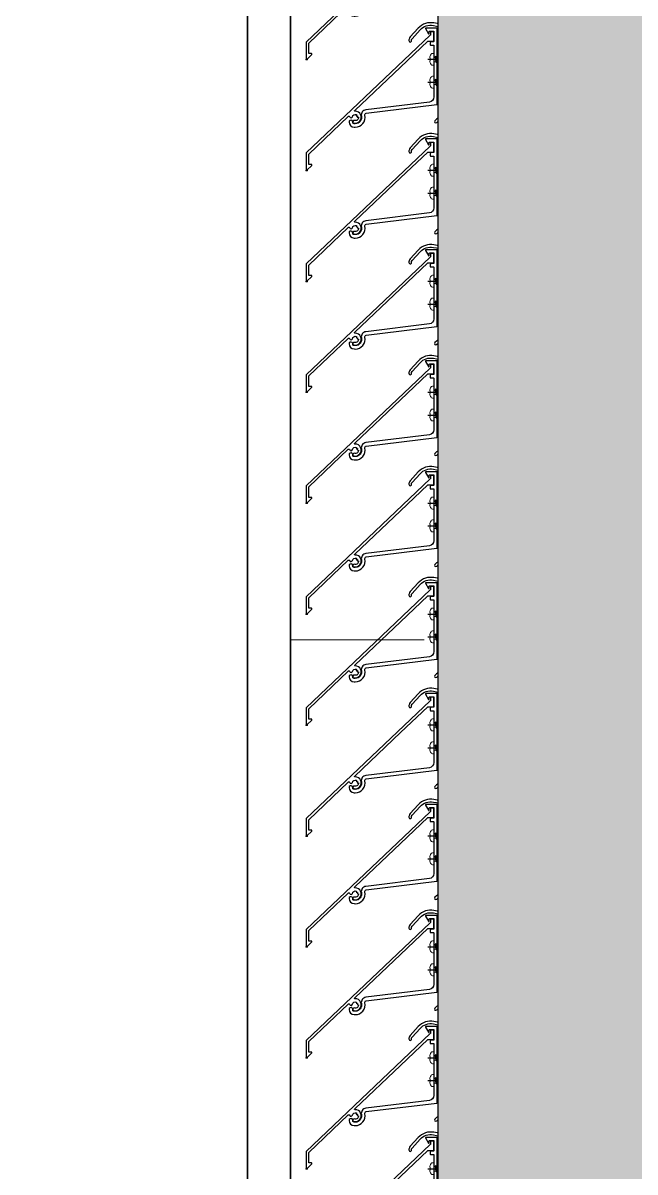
# Model space of a CAD drawing. Header units: millimetres. Extents: x -4391136 to -1798569, y -886572 to -291056.
# Drawn here: x -2467252 to -2466894, y -384361 to -383688 of the extents above; entities that cross this region are included whole.
import ezdxf

# ---------------------------------------------------------------- set-up
doc = ezdxf.new("R2010")
doc.units = ezdxf.units.MM
doc.linetypes.add('CENTER', pattern=[50.8, 31.75, -6.35, 6.35, -6.35])
for name, color, linetype in [('010 - ASPG_ACCESSORIES_MAIN_COLOR_1', 1, 'Continuous'), ('010 - ASPG_EXTR_MAIN_COLOR_2', 2, 'Continuous'), ('010 - ASPG_FLASHING_HATCH_', 251, 'Continuous'), ('010 - ASPG_FLASHING_MAIN_COLOR_4', 4, 'Continuous'), ('010 - ASPG_FLASHING_WIPEOUT_', 250, 'Continuous'), ('010 - ASPG_FRAMING_MAIN_COLOR_2', 2, 'Continuous'), ('010 - ASPG_FRAMING_SUB_COLOR_2', 2, 'Continuous'), ('010 - ASPG_FRAMING_WIPEOUT_', 250, 'Continuous'), ('_PP-Dim', 1, 'Continuous'), ('BOLT & SCREW', 251, 'Continuous'), ('Center Line', 1, 'CENTER'), ('Xref-C-1-PP17-AR-2214-01-B$0$A-GLAZ-CURT', 251, 'Continuous'), ('Xref-C-1-PP17-AR-2214-01-B$0$A-ROOF-OTLN', 251, 'Continuous'), ('Xref-C-1-PP17-AR-2214-01-B$0$A-ROOF-PATT', 251, 'Continuous')]:
    doc.layers.add(name, color=color, linetype=linetype)
doc.layers.add('010 - ASPG_EXTR_DEF_SUB', color=250, linetype='Continuous', plot=False)
doc.layers.add('12-GRID', color=1, linetype='CENTER', lineweight=13)
doc.layers.add('SCREW', color=8, linetype='Continuous', lineweight=5)

# ---------------------------------------------------------------- blocks, each defined once
blk = doc.blocks.new('Xref-C-1-PP17-AR-2214-01-B$0$DPA_CP_Entrance Canopy Curve_Ent 2_Edge Rev B-1 - Entrance Canopy Curve_Left-31479712-ENTRANCE 2 - LOWER ROOF FLOOR PLAN01-flat-1')
at = {"layer": 'Xref-C-1-PP17-AR-2214-01-B$0$A-GLAZ-CURT', "lineweight": 35}
for p, q in [((-2738642.74, -516587.91), (-2739823.59, -516587.91)), ((-2739823.59, -516613.04), (-2738642.74, -516613.04))]:
    blk.add_line(p, q, dxfattribs=at)
blk = doc.blocks.new('W-1-PP17-ENT2_REV00_20260526-152612_EX_LOPF-1')
at = {"layer": 'Xref-C-1-PP17-AR-2214-01-B$0$A-ROOF-PATT', "lineweight": 9}
h = blk.add_hatch(dxfattribs=at)
h.set_pattern_fill('ACET-2D-FP_29', color=256, angle=-90, style=0, pattern_type=2)
h.set_pattern_definition([(0, (495044.5, -2740550), (-3e-13, 1500), [])])
h.paths.add_polyline_path([(-19861.45, -1148.12), (-19864.42, -1150), (-19861.45, -1150)], flags=17)
h.paths.add_polyline_path([(-19867.46, -10212.5), (-19867.46, -10221.76), (-19867.46, -10234.5), (-19860.58, -10234.5), (-19860.58, -10212.5)])
h.paths.add_polyline_path([(-19861.45, -253.74), (-19867.46, -257.55), (-19867.46, -290), (-19860.58, -290)], flags=17)
h.paths.add_polyline_path([(-19861.45, -7845.69), (-19868.25, -7850), (-19861.45, -7850)], flags=17)
h.paths.add_polyline_path([(-19878.66, -9096.24), (-19878.66, -9104.78), (-19860.58, -9092.61), (-19861.45, -8946.24), (-19878.66, -8957.15)])
h.paths.add_polyline_path([(-19878.66, -9168.56), (-19878.66, -9177.1), (-19860.58, -9164.93), (-19861.45, -9096.24), (-19878.66, -9107.15)])
h.paths.add_polyline_path([(-19878.66, -6105), (-19878.66, -6130.1), (-19878.66, -6142.27), (-19860.58, -6130.1), (-19861.45, -6058.73), (-19878.66, -6069.64)])
h.paths.add_polyline_path([(-19878.66, -1500), (-19878.66, -1592.61), (-19878.66, -1604.78), (-19860.58, -1592.61), (-19861.45, -1446.24), (-19878.66, -1457.15)])
h.paths.add_polyline_path([(-19861.45, -5983.73), (-19878.66, -5994.64), (-19878.66, -6067.27), (-19860.58, -6055.1)])
h.paths.add_polyline_path([(-19878.66, -4492.51), (-19878.66, -4586.73), (-19878.66, -4604.78), (-19860.58, -4592.61), (-19861.45, -4446.24), (-19878.66, -4457.15)])
h.paths.add_polyline_path([(-19878.66, -7548.58), (-19878.66, -7552.21), (-19878.66, -7560.75), (-19860.58, -7548.58), (-19861.45, -7478.84), (-19878.66, -7489.75)])
h.paths.add_polyline_path([(-19878.66, -3092.61), (-19878.66, -3096.24), (-19878.66, -3104.78), (-19860.58, -3092.61), (-19861.45, -2946.24), (-19878.66, -2957.15)])
h.paths.add_polyline_path([(-19878.66, -7625.58), (-19878.66, -7634.12), (-19860.58, -7621.95), (-19861.45, -7552.21), (-19878.66, -7563.12)])
h.paths.add_polyline_path([(-19878.66, -1382.62), (-19878.66, -1397.98), (-19878.66, -1454.78), (-19860.58, -1442.61), (-19861.45, -1371.71)])
h.paths.add_polyline_path([(-19878.66, -1368.08), (-19878.66, -1371.71), (-19878.66, -1380.25), (-19860.58, -1368.08), (-19861.45, -1297.18), (-19878.66, -1308.08)])
h.paths.add_polyline_path([(-19891.42, -4848.89), (-19893.17, -4850), (-19861.45, -4850), (-19861.45, -4829.89)], flags=17)
h.paths.add_polyline_path([(-19904.45, -1848.5), (-19906.82, -1850), (-19860.58, -1850), (-19861.45, -1821.24)], flags=17)
h.paths.add_polyline_path([(-19904.45, -3348.5), (-19906.82, -3350), (-19860.58, -3350), (-19861.45, -3321.24)], flags=17)
h.paths.add_polyline_path([(-19917.46, -289.24), (-19917.46, -290), (-19879.46, -290), (-19879.46, -265.15)], flags=17)
h.paths.add_polyline_path([(-19917.46, -10212.5), (-19917.46, -10221.76), (-19917.46, -10234.5), (-19879.46, -10234.5), (-19879.46, -10212.5)])
h.paths.add_polyline_path([(-19908.81, -5938.75), (-19926.56, -5950), (-19878.66, -5950), (-19878.66, -5992.27), (-19860.58, -5980.1), (-19861.45, -5908.73)])
h.paths.add_polyline_path([(-19928.72, -10151.38), (-19930.49, -10152.5), (-19860.58, -10151.38), (-19861.45, -10108.74)], flags=17)
h.paths.add_polyline_path([(-19930.1, -7448.98), (-19931.71, -7450), (-19878.66, -7450), (-19878.66, -7487.38), (-19860.58, -7475.21), (-19861.45, -7405.47)])
h.paths.add_polyline_path([(-19931.7, -6400), (-19932.45, -6400), (-19932.45, -6401.37)], flags=17)
h.paths.add_polyline_path([(-19932.45, -9352.5), (-19932.45, -9355.84), (-19927.18, -9352.5)], flags=17)
h.paths.add_polyline_path([(-19938.96, -7671.85), (-19938.96, -7695.32), (-19938.96, -7850), (-19871.98, -7850), (-19860.58, -7842.06), (-19861.45, -7772.32), (-19934.45, -7818.59), (-19934.45, -7808.59), (-19932.45, -7808.59), (-19932.45, -7814.96), (-19860.58, -7768.69), (-19861.45, -7698.95), (-19934.45, -7745.22), (-19934.45, -7735.22), (-19932.45, -7735.22), (-19932.45, -7741.59), (-19860.58, -7695.32), (-19861.45, -7625.58), (-19878.66, -7636.49), (-19878.66, -7650), (-19899.98, -7650), (-19934.45, -7671.85), (-19934.45, -7661.85), (-19932.45, -7661.85), (-19932, -7667.94), (-19903.71, -7650), (-19938.96, -7650)])
h.paths.add_polyline_path([(-19938.96, -2942.61), (-19938.96, -2946.24), (-19938.96, -2950), (-19878.66, -2950), (-19878.66, -2954.78), (-19860.58, -2942.61), (-19861.45, -2871.24), (-19934.45, -2917.51), (-19934.45, -2907.51), (-19932.45, -2907.51), (-19932.45, -2913.88), (-19860.58, -2867.61), (-19861.45, -2796.24), (-19934.45, -2842.51), (-19934.45, -2832.51), (-19932.45, -2832.51), (-19932.45, -2838.88), (-19860.58, -2792.61), (-19861.45, -2750), (-19906.82, -2750), (-19934.45, -2767.51), (-19934.45, -2757.51), (-19932.45, -2757.51), (-19932.45, -2763.88), (-19910.56, -2750), (-19938.96, -2750)])
h.paths.add_polyline_path([(-19938.96, -3341.05), (-19938.96, -3350), (-19910.56, -3350), (-19860.58, -3317.61), (-19861.45, -3246.24), (-19934.45, -3292.51), (-19934.45, -3282.51), (-19932.45, -3282.51), (-19932.45, -3288.88), (-19860.58, -3242.61), (-19861.45, -3171.24), (-19934.45, -3217.51), (-19934.45, -3207.51), (-19932.45, -3207.51), (-19932.45, -3213.88), (-19860.58, -3167.61), (-19861.45, -3096.24), (-19878.66, -3107.15), (-19878.66, -3150), (-19938.96, -3150)])
h.paths.add_polyline_path([(-19935.15, -7250), (-19938.96, -7250), (-19938.96, -7450), (-19934.45, -7450), (-19934.45, -7441.74), (-19932.45, -7441.74), (-19932.45, -7448.11), (-19860.58, -7401.84), (-19861.45, -7332.1), (-19934.45, -7378.37), (-19934.45, -7368.37), (-19932.45, -7368.37), (-19932.45, -7374.74), (-19860.58, -7328.47), (-19861.45, -7258.73), (-19934.45, -7305), (-19934.45, -7295), (-19932.45, -7295), (-19932.45, -7301.37), (-19860.58, -7255.1), (-19861.45, -7250)])
h.paths.add_polyline_path([(-19938.96, -8542.29), (-19938.96, -8548.66), (-19938.96, -8700), (-19860.58, -8699.03), (-19861.45, -8652.76), (-19934.45, -8699.03), (-19934.45, -8689.03), (-19932.45, -8689.03), (-19932.45, -8695.4), (-19860.58, -8649.13), (-19861.45, -8579.39), (-19934.45, -8625.66), (-19934.45, -8615.66), (-19932.45, -8615.66), (-19932.45, -8622.03), (-19860.58, -8575.76), (-19861.45, -8506.02), (-19934.45, -8552.29), (-19934.45, -8542.29), (-19932.45, -8542.29), (-19932.45, -8548.66), (-19860.58, -8502.39), (-19861.45, -8432.65), (-19934.45, -8478.92), (-19934.45, -8468.92), (-19932.45, -8468.92), (-19932.45, -8475.29), (-19860.58, -8429.02), (-19861.45, -8359.28), (-19934.45, -8405.55), (-19934.45, -8395.55), (-19932.45, -8395.55), (-19932.45, -8401.92), (-19860.58, -8355.65), (-19861.45, -8285.91), (-19934.45, -8332.18), (-19934.45, -8322.18), (-19932.45, -8322.18), (-19932.45, -8328.55), (-19860.58, -8282.28), (-19861.45, -8212.54), (-19934.45, -8258.81), (-19934.45, -8248.81), (-19932.45, -8248.81), (-19932.45, -8255.18), (-19860.58, -8208.91), (-19861.45, -8139.17), (-19934.45, -8185.44), (-19934.45, -8175.44), (-19932.45, -8175.44), (-19932.45, -8181.81), (-19860.58, -8135.54), (-19861.45, -8065.8), (-19934.45, -8112.07), (-19934.45, -8102.07), (-19932.45, -8102.07), (-19932.45, -8108.44), (-19860.58, -8062.17), (-19861.45, -7992.43), (-19934.45, -8038.7), (-19934.45, -8028.7), (-19932.45, -8028.7), (-19932.45, -8035.07), (-19860.58, -7988.8), (-19861.45, -7919.06), (-19934.45, -7965.33), (-19934.45, -7955.33), (-19932.45, -7955.33), (-19932.45, -7961.7), (-19860.58, -7915.43), (-19861.45, -7900), (-19938.96, -7900)])
h.paths.add_polyline_path([(-19935.15, -1900), (-19938.96, -1900), (-19938.96, -2700), (-19860.58, -2700), (-19861.45, -2646.24), (-19934.45, -2692.51), (-19934.45, -2682.51), (-19932.45, -2682.51), (-19932.45, -2688.88), (-19860.58, -2642.61), (-19861.45, -2571.24), (-19934.45, -2617.51), (-19934.45, -2607.51), (-19932.45, -2607.51), (-19932.45, -2613.88), (-19860.58, -2567.61), (-19861.45, -2496.24), (-19934.45, -2542.51), (-19934.45, -2532.51), (-19932.45, -2532.51), (-19932.45, -2538.88), (-19860.58, -2492.61), (-19861.45, -2421.24), (-19934.45, -2467.51), (-19934.45, -2457.51), (-19932.45, -2457.51), (-19932.45, -2463.88), (-19860.58, -2417.61), (-19861.45, -2346.24), (-19934.45, -2392.51), (-19934.45, -2382.51), (-19932.45, -2382.51), (-19932.45, -2388.88), (-19860.58, -2342.61), (-19861.45, -2271.24), (-19934.45, -2317.51), (-19934.45, -2307.51), (-19932.45, -2307.51), (-19932.45, -2313.88), (-19860.58, -2267.61), (-19861.45, -2196.24), (-19934.45, -2242.51), (-19934.45, -2232.51), (-19932.45, -2232.51), (-19932.34, -2238.8), (-19860.58, -2192.61), (-19861.45, -2121.24), (-19934.45, -2167.51), (-19934.45, -2157.51), (-19932.45, -2157.51), (-19932.45, -2163.88), (-19860.58, -2117.61), (-19861.45, -2046.24), (-19934.45, -2092.51), (-19934.45, -2082.51), (-19932.45, -2082.51), (-19932.45, -2088.88), (-19860.58, -2042.61), (-19861.45, -1971.24), (-19934.45, -2017.51), (-19934.45, -2007.51), (-19932.45, -2007.51), (-19932.45, -2013.88), (-19860.58, -1967.61), (-19861.45, -1900), (-19867.38, -1900), (-19934.45, -1942.51), (-19934.45, -1932.51), (-19932.45, -1932.51), (-19932.45, -1938.88), (-19871.11, -1900)])
h.paths.add_polyline_path([(-19938.96, -4182.51), (-19938.96, -4188.88), (-19938.96, -4200), (-19860.58, -4200), (-19861.45, -4146.24), (-19934.45, -4192.51), (-19934.45, -4182.51), (-19932.45, -4182.51), (-19932.45, -4188.88), (-19860.58, -4142.61), (-19861.45, -4071.24), (-19934.45, -4117.15), (-19934.45, -4107.51), (-19932.45, -4107.51), (-19932.45, -4113.88), (-19860.58, -4067.61), (-19861.45, -3996.24), (-19934.45, -4042.51), (-19934.45, -4032.51), (-19932.45, -4032.51), (-19932.45, -4038.88), (-19860.58, -3992.61), (-19861.45, -3921.24), (-19934.45, -3967.51), (-19934.45, -3957.51), (-19932.45, -3957.51), (-19932.45, -3963.88), (-19860.58, -3917.61), (-19861.45, -3846.24), (-19934.45, -3892.51), (-19934.45, -3882.51), (-19932.45, -3882.51), (-19932.45, -3888.88), (-19860.58, -3842.61), (-19861.45, -3771.24), (-19934.45, -3817.51), (-19934.45, -3807.51), (-19932.45, -3807.51), (-19932.45, -3813.88), (-19860.58, -3767.61), (-19861.45, -3696.24), (-19934.45, -3742.51), (-19934.45, -3732.51), (-19932.45, -3732.51), (-19932.45, -3738.88), (-19860.58, -3692.61), (-19861.45, -3621.24), (-19934.45, -3667.51), (-19934.45, -3657.51), (-19932.45, -3657.51), (-19932.45, -3663.88), (-19860.58, -3617.61), (-19861.45, -3546.24), (-19934.45, -3592.51), (-19934.45, -3582.51), (-19932.45, -3582.51), (-19932.45, -3588.88), (-19860.58, -3542.61), (-19861.45, -3471.24), (-19934.45, -3517.51), (-19934.45, -3507.51), (-19932.45, -3507.51), (-19932.45, -3513.88), (-19860.58, -3467.61), (-19861.45, -3400), (-19867.38, -3400), (-19934.45, -3442.51), (-19934.45, -3432.51), (-19932.45, -3432.51), (-19932.45, -3438.88), (-19871.11, -3400), (-19938.96, -3400)])
h.paths.add_polyline_path([(-19930.1, -1650), (-19938.96, -1650), (-19938.96, -1850), (-19910.56, -1850), (-19860.58, -1817.61), (-19861.45, -1746.24), (-19934.45, -1792.51), (-19934.45, -1782.51), (-19932.45, -1782.51), (-19932.45, -1788.88), (-19860.58, -1742.61), (-19861.45, -1671.24), (-19934.45, -1717.51), (-19934.45, -1707.51), (-19932.45, -1707.51), (-19932.45, -1713.88), (-19860.58, -1667.61), (-19861.45, -1596.24), (-19878.66, -1607.15), (-19878.66, -1650)])
h.paths.add_polyline_path([(-19938.96, -8942.61), (-19938.96, -8946.24), (-19938.96, -8950), (-19878.66, -8950), (-19878.66, -8954.78), (-19860.58, -8942.61), (-19861.45, -8872.87), (-19934.45, -8919.14), (-19934.45, -8909.14), (-19932.45, -8909.14), (-19932.45, -8915.51), (-19860.58, -8869.24), (-19861.45, -8799.5), (-19934.45, -8845.77), (-19934.45, -8835.77), (-19932.45, -8835.77), (-19932.45, -8842.14), (-19860.58, -8795.87), (-19861.45, -8750), (-19899.11, -8750), (-19934.45, -8772.4), (-19934.45, -8762.4), (-19932.45, -8762.4), (-19932.45, -8768.77), (-19904.45, -8750), (-19938.96, -8750)])
h.paths.add_polyline_path([(-19935.15, -10212.5), (-19938.96, -10212.5), (-19938.96, -10234.5), (-19929.46, -10234.5), (-19929.46, -10212.5)])
h.paths.add_polyline_path([(-19938.96, -9282.59), (-19938.96, -9283.52), (-19938.96, -9302.5), (-19860.58, -9302.5), (-19861.45, -9240.89), (-19934.45, -9287.15), (-19933.66, -9277.15), (-19932.45, -9277.15), (-19932.45, -9283.52), (-19860.58, -9237.25), (-19861.45, -9168.56), (-19878.66, -9179.47), (-19878.66, -9202.5), (-19915, -9202.5), (-19934.45, -9214.83), (-19934.45, -9204.83), (-19932.45, -9204.83), (-19932.45, -9211.2), (-19918.73, -9202.5), (-19938.96, -9202.5)])
h.paths.add_polyline_path([(-19935.15, -1200), (-19938.96, -1200), (-19938.96, -1300), (-19878.66, -1300), (-19878.66, -1305.72), (-19860.58, -1293.55), (-19861.45, -1222.65), (-19934.45, -1268.92), (-19934.45, -1258.92), (-19932.45, -1258.92), (-19932.45, -1265.28), (-19860.58, -1219.02), (-19861.45, -1200)])
h.paths.add_polyline_path([(-19938.96, -5945), (-19938.96, -5950), (-19934.45, -5950), (-19934.45, -5945), (-19932.45, -5945), (-19931.7, -5950), (-19930.1, -5949.88), (-19860.58, -5905.1), (-19861.45, -5833.73), (-19934.45, -5880), (-19934.45, -5870), (-19932.45, -5870), (-19932.45, -5876.37), (-19860.58, -5830.1), (-19861.45, -5758.73), (-19934.45, -5805), (-19934.45, -5795), (-19932.45, -5795), (-19932.45, -5801.37), (-19860.58, -5755.1), (-19861.45, -5750), (-19938.96, -5750)])
h.paths.add_polyline_path([(-19938.96, -6320), (-19938.96, -6326.37), (-19938.96, -6350), (-19860.58, -6350), (-19861.45, -6283.73), (-19934.45, -6330), (-19934.45, -6320), (-19932.45, -6320), (-19932.45, -6326.37), (-19860.58, -6280.1), (-19861.45, -6208.73), (-19934.45, -6255), (-19934.45, -6245), (-19932.45, -6245), (-19932.45, -6251.37), (-19860.58, -6205.1), (-19861.45, -6133.73), (-19878.66, -6144.64), (-19878.66, -6150), (-19887.12, -6150), (-19934.45, -6180), (-19934.45, -6170), (-19932.45, -6170), (-19932.45, -6176.37), (-19891.42, -6150), (-19938.96, -6150)])
h.paths.add_polyline_path([(-19938.96, -5608.73), (-19938.96, -5645), (-19938.96, -5700), (-19860.58, -5700), (-19861.45, -5608.73), (-19934.45, -5655), (-19934.45, -5645), (-19932.45, -5645), (-19932.45, -5651.37), (-19860.58, -5605.1), (-19861.45, -5530.85), (-19934.45, -5577.12), (-19934.45, -5567.12), (-19932.45, -5567.12), (-19932.45, -5573.48), (-19860.58, -5527.22), (-19861.45, -5452.97), (-19934.45, -5499.23), (-19934.45, -5489.23), (-19932.45, -5489.23), (-19932.45, -5495.6), (-19860.58, -5449.33), (-19861.45, -5375.08), (-19934.45, -5421.35), (-19934.45, -5411.35), (-19932.45, -5411.35), (-19932.45, -5417.72), (-19860.58, -5371.45), (-19861.45, -5297.2), (-19934.45, -5343.46), (-19934.45, -5333.46), (-19932.45, -5333.46), (-19932.45, -5339.83), (-19860.58, -5293.57), (-19861.45, -5219.31), (-19934.45, -5265.58), (-19934.45, -5255.58), (-19932.45, -5255.58), (-19932.45, -5261.95), (-19860.58, -5215.68), (-19861.45, -5141.43), (-19934.45, -5187.7), (-19934.45, -5177.7), (-19932.45, -5177.7), (-19932.45, -5184.06), (-19860.58, -5137.8), (-19861.45, -5063.55), (-19934.45, -5109.81), (-19934.45, -5099.81), (-19932.45, -5099.81), (-19932.45, -5106.18), (-19860.58, -5059.91), (-19861.45, -4985.66), (-19934.45, -5031.93), (-19934.45, -5021.93), (-19932.45, -5021.93), (-19932.45, -5028.3), (-19860.58, -4982.03), (-19861.45, -4907.78), (-19934.45, -4954.04), (-19934.45, -4944.04), (-19932.45, -4944.04), (-19932.45, -4950.41), (-19860.58, -4904.15), (-19861.45, -4900), (-19938.96, -4900)])
h.paths.add_polyline_path([(-19938.96, -203.93), (-19938.96, -290), (-19929.46, -290), (-19929.46, -200), (-19917.46, -200), (-19917.46, -286.87), (-19879.46, -262.79), (-19879.46, -200), (-19867.46, -200), (-19867.46, -255.18), (-19860.58, -250.11), (-19860.58, -170.51), (-19938.96, -170.51)])
h.paths.add_polyline_path([(-19938.96, -924.52), (-19938.96, -960.79), (-19938.96, -1150), (-19868.15, -1150), (-19860.58, -1144.49), (-19861.45, -1073.59), (-19934.45, -1119.85), (-19934.45, -1109.85), (-19932.45, -1109.85), (-19932.45, -1116.22), (-19860.58, -1069.95), (-19861.45, -999.05), (-19934.45, -1045.32), (-19934.45, -1035.32), (-19932.45, -1035.32), (-19932.45, -1041.69), (-19860.58, -995.42), (-19861.45, -924.52), (-19934.45, -970.79), (-19934.45, -960.79), (-19932.45, -960.79), (-19932.45, -967.16), (-19860.58, -920.89), (-19861.45, -849.99), (-19934.45, -896.26), (-19934.45, -886.26), (-19932.45, -886.26), (-19932.45, -892.63), (-19860.58, -846.36), (-19861.45, -775.46), (-19934.45, -821.73), (-19934.45, -811.73), (-19932.45, -811.73), (-19932.45, -818.1), (-19860.58, -771.83), (-19861.45, -700.93), (-19934.45, -747.2), (-19934.45, -737.2), (-19932.45, -737.2), (-19932.45, -743.56), (-19860.58, -697.3), (-19861.45, -626.4), (-19934.45, -672.67), (-19934.45, -662.67), (-19932.45, -662.67), (-19932.45, -669.03), (-19860.58, -622.77), (-19861.45, -551.87), (-19934.45, -598.13), (-19934.45, -588.13), (-19932.45, -588.13), (-19932.45, -594.5), (-19860.58, -548.24), (-19861.45, -477.34), (-19934.45, -523.6), (-19934.45, -513.6), (-19932.45, -513.6), (-19932.45, -519.97), (-19860.58, -473.7), (-19861.45, -402.8), (-19934.45, -449.07), (-19934.45, -439.07), (-19932.45, -439.07), (-19932.45, -445.44), (-19860.58, -399.17), (-19861.45, -350), (-19895.73, -350), (-19934.45, -374.54), (-19934.45, -364.54), (-19932.45, -364.54), (-19932.45, -370.91), (-19899.46, -350), (-19938.96, -350)])
h.paths.add_polyline_path([(-19938.96, -4442.61), (-19938.96, -4446.24), (-19938.96, -4450), (-19878.66, -4450), (-19878.66, -4454.78), (-19860.58, -4442.61), (-19861.45, -4371.24), (-19934.45, -4417.51), (-19934.45, -4407.51), (-19932.45, -4407.51), (-19932.45, -4413.88), (-19860.58, -4367.61), (-19861.45, -4296.24), (-19934.45, -4342.51), (-19934.45, -4332.51), (-19932.45, -4332.51), (-19932.45, -4338.88), (-19860.58, -4292.61), (-19861.45, -4250), (-19906.82, -4250), (-19934.45, -4267.51), (-19934.45, -4257.51), (-19932.45, -4257.51), (-19932.45, -4263.88), (-19910.56, -4250), (-19938.96, -4250)])
h.paths.add_polyline_path([(-19938.96, -9711.08), (-19938.96, -9717.45), (-19938.96, -10152.5), (-19934.45, -10151.38), (-19934.45, -10145.01), (-19932.45, -10145.01), (-19932.45, -10151.38), (-19860.58, -10105.11), (-19861.45, -10036.42), (-19934.45, -10082.69), (-19934.45, -10072.69), (-19932.45, -10072.69), (-19932.45, -10079.06), (-19860.58, -10032.79), (-19861.45, -9964.1), (-19934.45, -10010.37), (-19934.45, -10000.37), (-19932.45, -10000.37), (-19932.45, -10006.73), (-19860.58, -9960.47), (-19861.45, -9891.78), (-19934.45, -9938.04), (-19934.45, -9928.04), (-19932.45, -9928.04), (-19932.45, -9934.41), (-19860.58, -9888.15), (-19861.45, -9819.46), (-19934.45, -9865.72), (-19934.45, -9855.72), (-19932.45, -9855.72), (-19932.45, -9862.09), (-19860.58, -9815.82), (-19861.45, -9747.14), (-19934.45, -9793.4), (-19934.45, -9783.4), (-19932.45, -9783.4), (-19932.45, -9789.77), (-19860.58, -9743.5), (-19861.45, -9674.81), (-19934.45, -9721.08), (-19934.45, -9711.08), (-19932.45, -9711.08), (-19932.45, -9717.45), (-19860.58, -9671.18), (-19861.45, -9602.49), (-19934.45, -9648.76), (-19934.45, -9638.76), (-19932.45, -9638.76), (-19932.45, -9645.13), (-19860.58, -9598.86), (-19861.45, -9530.17), (-19934.45, -9576.44), (-19934.45, -9566.44), (-19932.45, -9566.44), (-19932.45, -9572.81), (-19860.58, -9526.54), (-19861.45, -9457.85), (-19934.45, -9504.12), (-19934.45, -9494.12), (-19932.45, -9494.12), (-19932.45, -9500.48), (-19860.58, -9454.22), (-19861.45, -9385.53), (-19934.45, -9431.79), (-19934.45, -9421.79), (-19932.45, -9421.79), (-19932.45, -9428.16), (-19860.58, -9381.9), (-19861.45, -9352.5), (-19923.45, -9352.5), (-19934.45, -9359.47), (-19935.15, -9352.5), (-19938.96, -9352.5)])
h.paths.add_polyline_path([(-19938.96, -4710.39), (-19938.96, -4716.76), (-19938.96, -4850), (-19896.9, -4850), (-19860.58, -4826.26), (-19861.45, -4752.01), (-19934.45, -4798.28), (-19934.45, -4788.28), (-19932.45, -4788.28), (-19932.45, -4794.64), (-19860.58, -4748.38), (-19861.45, -4674.13), (-19934.45, -4720.39), (-19934.45, -4710.39), (-19932.45, -4710.39), (-19932.45, -4716.76), (-19860.58, -4670.49), (-19861.45, -4596.24), (-19878.66, -4607.15), (-19878.66, -4650), (-19938.96, -4650)])
h.paths.add_polyline_path([(-19938.96, -6545), (-19938.96, -6551.37), (-19938.96, -7200), (-19860.58, -7200), (-19861.45, -7108.73), (-19934.45, -7155), (-19934.45, -7145), (-19932.45, -7145), (-19932.45, -7151.37), (-19860.58, -7105.1), (-19861.45, -7033.73), (-19934.45, -7080), (-19934.45, -7070), (-19932.45, -7070), (-19932.45, -7076.37), (-19860.58, -7030.1), (-19861.45, -6958.73), (-19934.45, -7005), (-19934.45, -6995), (-19932.45, -6995), (-19932.45, -7001.37), (-19860.58, -6955.1), (-19861.45, -6883.73), (-19934.45, -6930), (-19934.45, -6920), (-19932.45, -6920), (-19932.45, -6926.37), (-19860.58, -6880.1), (-19861.45, -6808.73), (-19934.45, -6855), (-19934.45, -6845), (-19932.45, -6845), (-19932.45, -6851.37), (-19860.58, -6805.1), (-19861.45, -6733.73), (-19934.45, -6780), (-19934.45, -6770), (-19932.45, -6770), (-19932.45, -6776.37), (-19860.58, -6730.1), (-19861.45, -6658.73), (-19934.45, -6705), (-19934.45, -6695), (-19932.45, -6695), (-19932.45, -6701.37), (-19860.58, -6655.1), (-19861.45, -6583.73), (-19934.45, -6630), (-19934.45, -6620), (-19932.45, -6620), (-19932.45, -6626.37), (-19860.58, -6580.1), (-19861.45, -6508.73), (-19934.45, -6555), (-19934.45, -6545), (-19932.45, -6545), (-19932.45, -6551.37), (-19860.58, -6505.1), (-19861.45, -6433.73), (-19934.45, -6480), (-19934.45, -6470), (-19932.45, -6470), (-19932.45, -6476.37), (-19860.58, -6430.1), (-19861.45, -6400), (-19926.56, -6400), (-19934.45, -6405), (-19935.15, -6400), (-19938.96, -6400)])
h.paths.add_polyline_path([(-22734.72, -7247.72), (-22734.72, -7500), (-22734.72, -10234.5), (-22229.46, -10234.5), (-22229.46, -9100), (-22004.46, -9100), (-22004.46, -9000), (-22229.46, -9000), (-22229.46, -7600), (-22004.46, -7600), (-22004.46, -7500), (-22229.46, -7500), (-22229.46, -6100), (-22004.46, -6100), (-22004.46, -6000), (-22229.46, -6000), (-22229.46, -4600), (-22004.46, -4600), (-22004.46, -4500), (-22229.46, -4500), (-22229.46, -3100), (-22004.46, -3100), (-22004.46, -3000), (-22229.46, -3000), (-22229.46, -1600), (-22004.46, -1600), (-22004.46, -1500), (-22229.46, -1500), (-22229.46, -170.51), (-22734.72, -170.51)])
at = {"layer": 'Xref-C-1-PP17-AR-2214-01-B$0$A-ROOF-OTLN'}
for p, q in [((-19849.28, -350), (-19849.28, -1150)), ((-19749, -350), (-19749, -1150)), ((-19739, -350), (-19739, -1150))]:
    blk.add_line(p, q, dxfattribs=at)
at = {"rotation": 270}
blk.add_blockref('Xref-C-1-PP17-AR-2214-01-B$0$DPA_CP_Entrance Canopy Curve_Ent 2_Edge Rev B-1 - Entrance Canopy Curve_Left-31479712-ENTRANCE 2 - LOWER ROOF FLOOR PLAN01-flat-1', (496648.95, -2740142.74), dxfattribs=at)
blk = doc.blocks.new('PZG35-9D5')
at = {"layer": 'Center Line'}
blk.add_line((0, 3.73), (0, -10.53), dxfattribs=at)
at = {"layer": 'SCREW', "color": 8}
for p, q in [((-1.4, 0), (-1.4, -1.09)), ((1.4, 0), (1.4, -0.59)), ((-1.85, -1.4), (1.85, -0.9)), ((-1.85, -1.4), (-1.4, -1.09)), ((-1.85, -1.4), (-1.4, -1.71)), ((-1.85, -2.7), (1.85, -2.2)), ((-1.85, -2.7), (-1.4, -2.39)), ((-1.85, -2.7), (-1.4, -3.01)), ((-1.85, -4), (-1.4, -3.69)), ((-1.85, -4), (-0.99, -3.88)), ((-1.85, -4), (-1.4, -4.31)), ((-1.4, -1.09), (1.4, -0.59)), ((-1.4, -1.71), (1.4, -1.21)), ((-1.4, -1.71), (-1.4, -2.39)), ((-1.4, -2.39), (1.4, -1.89)), ((-1.4, -3.01), (1.4, -2.51)), ((-1.4, -3.01), (-1.4, -3.69)), ((-1.4, -3.69), (-0.84, -3.59)), ((-1.4, -4.31), (-1.18, -4.27)), ((-1.4, -4.31), (-1.4, -8.1)), ((0.56, -3.34), (1.4, -3.19)), ((0.71, -3.65), (1.85, -3.5)), ((0.71, -3.93), (1.4, -3.81)), ((0.71, -4.61), (1.4, -4.49)), ((0.71, -4.95), (1.85, -4.8)), ((0.71, -5.23), (1.4, -5.11)), ((1.85, -0.9), (1.4, -0.59)), ((1.85, -0.9), (1.4, -1.21)), ((1.4, -1.21), (1.4, -1.89)), ((1.85, -2.2), (1.4, -1.89)), ((1.85, -2.2), (1.4, -2.51)), ((1.4, -2.51), (1.4, -3.19)), ((1.85, -3.5), (1.4, -3.19)), ((1.85, -3.5), (1.4, -3.81)), ((1.4, -3.81), (1.4, -4.49)), ((1.85, -4.8), (1.4, -4.49)), ((1.85, -4.8), (1.4, -5.11)), ((1.4, -5.11), (1.4, -8.1)), ((0, -9.5), (-1.4, -8.1)), ((0, -9.5), (1.4, -8.1))]:
    blk.add_line(p, q, dxfattribs=at)
blk.add_lwpolyline([(0, -9.5), (0.71, -5.23), (0.71, -3.6, 0.417657), (0.41, -3.3, 0.108102), (-0.84, -3.59), (-1.4, -4.7)], format="xyb", dxfattribs=at)
blk = doc.blocks.new('*U3396')
at = {"layer": 'SCREW', "color": 6}
blk.add_lwpolyline([(3.03, 1.78, 0.09906), (0.8, 2.55), (0.8, 2.27), (-0.8, 2.27), (-0.8, 2.55, 0.09906), (-3.03, 1.78, 0.266588), (-3.5, 0.96), (-3.5, 0.2, 0.414214), (-3.3, 0), (3.3, 0, 0.414214), (3.5, 0.2), (3.5, 0.96, 0.266588)], format="xyb", close=True, dxfattribs=at)
at = {"layer": 'SCREW'}
blk.add_blockref('PZG35-9D5', (0, 0), dxfattribs=at)
blk = doc.blocks.new('*U3399')
blk.add_point((0, 0))
at = {"layer": '010 - ASPG_ACCESSORIES_MAIN_COLOR_1'}
blk.add_lwpolyline([(-39.7, -0.6, 0.414214), (-40, -0.9), (-40, -7.37, 0.57735), (-39.65, -7.57), (-36.64, -5.83, 0.767327), (-36.79, -5.3), (-37.9, -5.3, -0.414214), (-38.2, -5), (-38.2, -2.8, -0.414214), (-38, -2.6), (-32.18, -2.6, -0.388879), (-31.98, -2.78), (-31.85, -4.34, 0.388879), (-31.35, -4.8), (-30.3, -4.8, 0.414214), (-30, -4.5), (-30, -2.9, -0.414214), (-29.7, -2.6), (0.41, -2.6, -0.378969), (3.39, -5.24), (7.95, -42.52, 0.446593), (11.62, -45.08, -0.489802), (16.08, -48.68), (16.06, -49.36, -0.18248), (15.8, -50.02, -0.267949), (15.33, -50.17, 1.122115), (15.1, -52.34, 0.405004), (18.06, -49.4), (18.08, -48.72, 0.489805), (11.16, -43.13, -0.446597), (9.94, -42.28), (4.87, -0.85, 0.364176), (4.57, -0.6)], format="xyb", close=True, dxfattribs=at)
at = {"layer": '010 - ASPG_EXTR_DEF_SUB'}
for p in [(-40, -0.5), (43.44, -76.9), (43.44, -77.5)]:
    blk.add_point(p, dxfattribs=at)
at = {"layer": '010 - ASPG_EXTR_MAIN_COLOR_2'}
blk.add_lwpolyline([(11.37, -48.15), (11.47, -47.44), (12.18, -47.56), (12.29, -46.79, -0.535538), (14.19, -49.17, 0.991572), (15.66, -49.58, 1.157025), (8.79, -48.77, -0.688558), (8.27, -48.99), (-17.14, -22.17), (-32.34, -6.13), (-32.34, -2.9, 0.414312), (-32.64, -2.6), (-37.54, -2.6, 0.414116), (-37.84, -2.9), (-37.84, -4.3, 0.414214), (-37.54, -4.6), (-35.99, -4.6, -0.205895), (-35.77, -4.69), (33.23, -77.5), (43.14, -77.5, 0.668179), (43.36, -76.99), (40.52, -74.15, 0.668179), (40.01, -74.36), (40.01, -76), (33.87, -76), (11.86, -52.78, -0.558354), (12.08, -51.95, 0.766275), (12.04, -50.39, -0.438583), (10.71, -48.05)], format="xyb", close=True, dxfattribs=at)
at = {"layer": 'SCREW', "rotation": 180}
for p in [(-21.65, -2.5), (-8.24, -2.5)]:
    blk.add_blockref('*U3396', p, dxfattribs=at)
blk = doc.blocks.new('*U2048')
blk.add_wipeout([(1467.3, 4), (60, 4), (60, 69.3), (1467.3, 69.3)]).dxf.layer = '010 - ASPG_FRAMING_WIPEOUT_'
at = {"layer": '010 - ASPG_FRAMING_MAIN_COLOR_2'}
blk.add_lwpolyline([(1437.3, 69.3), (90, 69.3), (90, 6), (1437.3, 6)], close=True, dxfattribs=at)
at = {"layer": '010 - ASPG_FRAMING_SUB_COLOR_2'}
for points in [[(1467.3, 4), (60, 4), (60, 69.3), (1467.3, 69.3)], [(60, 2), (60, 4), (1467.3, 4), (1467.3, 2)]]:
    blk.add_lwpolyline(points, close=True, dxfattribs=at)
at = {"color": 1, "rotation": 180}
for p in [(380.3, 69.3), (445.3, 69.3), (510.3, 69.3), (575.3, 69.3), (640.3, 69.3), (705.3, 69.3), (770.3, 69.3), (835.3, 69.3), (900.3, 69.3), (965.3, 69.3), (1030.3, 69.3), (1095.3, 69.3)]:
    blk.add_blockref('*U3399', p, dxfattribs=at)
blk = doc.blocks.new('W-1-PP17-ENT2_REV00_20260528-225335_ASPG_UPPF')
at = {"rotation": 90}
blk.add_blockref('*U2048', (-19783, -1550), dxfattribs=at)
blk = doc.blocks.new('*U3395')
at = {"layer": '12-GRID', "color": 8, "linetype": 'CENTER'}
for p, q in [((0, -6.2), (0, 2.2)), ((-4.2, -2), (4.2, -2))]:
    blk.add_line(p, q, dxfattribs=at)
at = {"layer": 'BOLT & SCREW'}
for p, q in [((-0.55, -1.77), (-1.77, -1.56)), ((-0.55, -2.23), (-1.77, -2.44)), ((-0.46, -1.77), (-0.88, -1.56)), ((-0.46, -2.23), (-0.88, -2.44)), ((-0.23, -1.45), (-0.44, -0.23)), ((-0.23, -1.54), (-0.44, -1.12)), ((-0.23, -2.46), (-0.44, -2.88)), ((-0.23, -2.55), (-0.44, -3.77)), ((0.23, -1.45), (0.44, -0.23)), ((0.23, -1.54), (0.44, -1.12)), ((0.44, -2.88), (0.23, -2.46)), ((0.23, -2.55), (0.44, -3.77)), ((0.46, -1.77), (0.88, -1.56)), ((0.46, -2.23), (0.88, -2.44)), ((0.55, -1.77), (1.77, -1.56)), ((0.55, -2.23), (1.77, -2.44))]:
    blk.add_line(p, q, dxfattribs=at)
for points in [[(-1.77, -1.56), (-0.88, -1.56, 0.414214), (-0.44, -1.12), (-0.44, -0.23), (0.44, -0.23), (0.44, -1.12, 0.414214), (0.88, -1.56), (1.77, -1.56), (1.77, -2.44), (0.88, -2.44, 0.414214), (0.44, -2.88), (0.44, -3.77), (-0.44, -3.77), (-0.44, -2.88, 0.414214), (-0.88, -2.44), (-1.77, -2.44)], [(0.23, -2.46, -0.414214), (0.46, -2.23), (0.55, -2.23), (0.55, -1.77), (0.46, -1.77, -0.414214), (0.23, -1.54), (0.23, -1.45), (-0.23, -1.45), (-0.23, -1.54, -0.414214), (-0.46, -1.77), (-0.55, -1.77), (-0.55, -2.23), (-0.46, -2.23, -0.414214), (-0.23, -2.46), (-0.23, -2.55), (0.23, -2.55)]]:
    blk.add_lwpolyline(points, format="xyb", close=True, dxfattribs=at)
blk.add_circle((0, -2), 3.5, dxfattribs=at)
blk = doc.blocks.new('*U3043')
at = {"layer": '010 - ASPG_EXTR_DEF_SUB', "color": 152, "true_color": 0x2776bb}
for p in [(325, 0), (390, 0), (455, 0), (520, 0), (585, 0), (650, 0), (715, 0), (780, 0), (845, 0), (910, 0), (975, 0)]:
    blk.add_point(p, dxfattribs=at)
at = {"layer": '010 - ASPG_EXTR_MAIN_COLOR_2'}
for points in [[(314.8, 14.29, -0.014998), (321.92, 21.45, -0.738349), (324.92, 19.76, 0.004917), (321.81, 4.8, 0.263611), (324.88, -4.46), (330, -9.08, 0.125884), (331.27, -9.75, 0.044275), (332.09, -9.87, 1.107655), (332.13, -8.33, -0.215596), (331.02, -7.99), (325.89, -3.35, -0.263611), (323.28, 4.51, -0.004855), (326.34, 19.26, 0.23396), (325.82, 21.95, -0.24081), (325.71, 24.9, -0.104157), (325.78, 25), (327.99, 26.93, -0.229021), (330.7, 26.89, -0.381721), (335.27, 9.07, 0.977382), (336.62, 8.41, 0.361105), (332.41, 27.5, -0.496126), (332.44, 30.69, 0.003188), (334.06, 31.9, -0.002827), (335.56, 33.07, 0.077048), (368.74, 68.44, -0.247674), (368.99, 68.57), (370.98, 68.57, -0.044131), (371.47, 68.5, -0.125846), (373.96, 67.21, -0.098851), (374.82, 66.03, -0.205828), (374.79, 61.2, -0.115116), (371.37, 57.18, 0.822373), (372.46, 56.1, 0.109185), (376.15, 60.56, 0.208323), (376.19, 66.64, 0.100528), (374.97, 68.32, 0.145116), (371.29, 70.07), (355.76, 70.07, 0.433659), (355.46, 69.75), (355.84, 63.96, 0.082069), (355.86, 63.87, 0.720654), (357.33, 63.97, 0.079224), (357.34, 64.07), (357.07, 68.14, -0.433659), (357.47, 68.57), (365.86, 68.57, -0.607385), (366.35, 67.62, -0.045829), (347.78, 45.76, -0.560492), (347.29, 45.89, 0.31786), (344.21, 48.24, 0.953288), (344.08, 46.72, -2.423004), (342.26, 44.89, 0.952315), (340.74, 44.76, 0.300821), (342.89, 41.76, -0.560492), (342.98, 41.25, -0.019425), (333.62, 33.46, -0.552501), (333.15, 33.64, 0.344461), (329.99, 36.3, 0.952015), (329.86, 34.78, -2.423186), (328.04, 32.95, 0.952015), (326.52, 32.82, 0.2854), (328.49, 29.89, -0.553378), (328.56, 29.38, 0.030674), (313.46, 15.06, 0.4171)], [(997.29, 45.89, 0.31786), (994.21, 48.24, 0.953288), (994.08, 46.72, -2.423004), (992.26, 44.89, 0.952315), (990.74, 44.76, 0.300821), (992.89, 41.76, -0.560492), (992.98, 41.25, -0.019425), (983.62, 33.46, -0.552501), (983.15, 33.64, 0.344461), (979.99, 36.3, 0.952015), (979.86, 34.78, -2.423186), (978.04, 32.95, 0.952015), (976.52, 32.82, 0.2854), (978.49, 29.89, -0.553378), (978.56, 29.38, 0.030674), (963.46, 15.06, 0.4171), (964.11, 5.27, 0.935553), (965.1, 6.41, -0.43441), (964.8, 14.29, -0.014998), (971.92, 21.45, -0.738349), (974.92, 19.76, 0.004917), (971.81, 4.8, 0.263611), (974.88, -4.46), (980, -9.08, 0.125884), (981.27, -9.75, 0.044275), (982.09, -9.87, 1.107655), (982.13, -8.33, -0.215596), (981.02, -7.99), (975.89, -3.35, -0.263611), (973.28, 4.51, -0.004855), (976.34, 19.26, 0.23396), (975.82, 21.95, -0.24081), (975.71, 24.9, -0.104157), (975.78, 25), (977.99, 26.93, -0.229021), (980.7, 26.89, -0.381721), (985.27, 9.07, 0.977382), (986.62, 8.41, 0.361105), (982.41, 27.5, -0.496126), (982.44, 30.69, 0.003188), (984.06, 31.9, -0.002827), (985.56, 33.07, 0.077048), (1018.74, 68.44, -0.247674)]]:
    blk.add_lwpolyline(points, format="xyb", dxfattribs=at)
for points in [[(420.76, 70.07, 0.433659), (420.46, 69.75), (420.84, 63.96, 0.082069), (420.86, 63.87, 0.720654), (422.33, 63.97, 0.079224), (422.34, 64.07), (422.07, 68.14, -0.433659), (422.47, 68.57), (430.86, 68.57, -0.607385), (431.35, 67.62, -0.045829), (412.78, 45.76, -0.560492), (412.29, 45.89, 0.31786), (409.21, 48.24, 0.953288), (409.08, 46.72, -2.423004), (407.26, 44.89, 0.952315), (405.74, 44.76, 0.300821), (407.89, 41.76, -0.560492), (407.98, 41.25, -0.019425), (398.62, 33.46, -0.552501), (398.15, 33.64, 0.344461), (394.99, 36.3, 0.952015), (394.86, 34.78, -2.423186), (393.04, 32.95, 0.952015), (391.52, 32.82, 0.2854), (393.49, 29.89, -0.553378), (393.56, 29.38, 0.030674), (378.46, 15.06, 0.4171), (379.11, 5.27, 0.935553), (380.1, 6.41, -0.43441), (379.8, 14.29, -0.014998), (386.92, 21.45, -0.738349), (389.92, 19.76, 0.004917), (386.81, 4.8, 0.263611), (389.88, -4.46), (395, -9.08, 0.125884), (396.27, -9.75, 0.044275), (397.09, -9.87, 1.107655), (397.13, -8.33, -0.215596), (396.02, -7.99), (390.89, -3.35, -0.263611), (388.28, 4.51, -0.004855), (391.34, 19.26, 0.23396), (390.82, 21.95, -0.24081), (390.71, 24.9, -0.104157), (390.78, 25), (392.99, 26.93, -0.229021), (395.7, 26.89, -0.381721), (400.27, 9.07, 0.977382), (401.62, 8.41, 0.361105), (397.41, 27.5, -0.496126), (397.44, 30.69, 0.003188), (399.06, 31.9, -0.002827), (400.56, 33.07, 0.077048), (433.74, 68.44, -0.247674), (433.99, 68.57), (435.98, 68.57, -0.044131), (436.47, 68.5, -0.125846), (438.96, 67.21, -0.098851), (439.82, 66.03, -0.205828), (439.79, 61.2, -0.115116), (436.37, 57.18, 0.822373), (437.46, 56.1, 0.109185), (441.15, 60.56, 0.208323), (441.19, 66.64, 0.100528), (439.97, 68.32, 0.145116), (436.29, 70.07)], [(485.76, 70.07, 0.433659), (485.46, 69.75), (485.84, 63.96, 0.082069), (485.86, 63.87, 0.720654), (487.33, 63.97, 0.079224), (487.34, 64.07), (487.07, 68.14, -0.433659), (487.47, 68.57), (495.86, 68.57, -0.607385), (496.35, 67.62, -0.045829), (477.78, 45.76, -0.560492), (477.29, 45.89, 0.31786), (474.21, 48.24, 0.953288), (474.08, 46.72, -2.423004), (472.26, 44.89, 0.952315), (470.74, 44.76, 0.300821), (472.89, 41.76, -0.560492), (472.98, 41.25, -0.019425), (463.62, 33.46, -0.552501), (463.15, 33.64, 0.344461), (459.99, 36.3, 0.952015), (459.86, 34.78, -2.423186), (458.04, 32.95, 0.952015), (456.52, 32.82, 0.2854), (458.49, 29.89, -0.553378), (458.56, 29.38, 0.030674), (443.46, 15.06, 0.4171), (444.11, 5.27, 0.935553), (445.1, 6.41, -0.43441), (444.8, 14.29, -0.014998), (451.92, 21.45, -0.738349), (454.92, 19.76, 0.004917), (451.81, 4.8, 0.263611), (454.88, -4.46), (460, -9.08, 0.125884), (461.27, -9.75, 0.044275), (462.09, -9.87, 1.107655), (462.13, -8.33, -0.215596), (461.02, -7.99), (455.89, -3.35, -0.263611), (453.28, 4.51, -0.004855), (456.34, 19.26, 0.23396), (455.82, 21.95, -0.24081), (455.71, 24.9, -0.104157), (455.78, 25), (457.99, 26.93, -0.229021), (460.7, 26.89, -0.381721), (465.27, 9.07, 0.977382), (466.62, 8.41, 0.361105), (462.41, 27.5, -0.496126), (462.44, 30.69, 0.003188), (464.06, 31.9, -0.002827), (465.56, 33.07, 0.077048), (498.74, 68.44, -0.247674), (498.99, 68.57), (500.98, 68.57, -0.044131), (501.47, 68.5, -0.125846), (503.96, 67.21, -0.098851), (504.82, 66.03, -0.205828), (504.79, 61.2, -0.115116), (501.37, 57.18, 0.822373), (502.46, 56.1, 0.109185), (506.15, 60.56, 0.208323), (506.19, 66.64, 0.100528), (504.97, 68.32, 0.145116), (501.29, 70.07)], [(550.76, 70.07, 0.433659), (550.46, 69.75), (550.84, 63.96, 0.082069), (550.86, 63.87, 0.720654), (552.33, 63.97, 0.079224), (552.34, 64.07), (552.07, 68.14, -0.433659), (552.47, 68.57), (560.86, 68.57, -0.607385), (561.35, 67.62, -0.045829), (542.78, 45.76, -0.560492), (542.29, 45.89, 0.31786), (539.21, 48.24, 0.953288), (539.08, 46.72, -2.423004), (537.26, 44.89, 0.952315), (535.74, 44.76, 0.300821), (537.89, 41.76, -0.560492), (537.98, 41.25, -0.019425), (528.62, 33.46, -0.552501), (528.15, 33.64, 0.344461), (524.99, 36.3, 0.952015), (524.86, 34.78, -2.423186), (523.04, 32.95, 0.952015), (521.52, 32.82, 0.2854), (523.49, 29.89, -0.553378), (523.56, 29.38, 0.030674), (508.46, 15.06, 0.4171), (509.11, 5.27, 0.935553), (510.1, 6.41, -0.43441), (509.8, 14.29, -0.014998), (516.92, 21.45, -0.738349), (519.92, 19.76, 0.004917), (516.81, 4.8, 0.263611), (519.88, -4.46), (525, -9.08, 0.125884), (526.27, -9.75, 0.044275), (527.09, -9.87, 1.107655), (527.13, -8.33, -0.215596), (526.02, -7.99), (520.89, -3.35, -0.263611), (518.28, 4.51, -0.004855), (521.34, 19.26, 0.23396), (520.82, 21.95, -0.24081), (520.71, 24.9, -0.104157), (520.78, 25), (522.99, 26.93, -0.229021), (525.7, 26.89, -0.381721), (530.27, 9.07, 0.977382), (531.62, 8.41, 0.361105), (527.41, 27.5, -0.496126), (527.44, 30.69, 0.003188), (529.06, 31.9, -0.002827), (530.56, 33.07, 0.077048), (563.74, 68.44, -0.247674), (563.99, 68.57), (565.98, 68.57, -0.044131), (566.47, 68.5, -0.125846), (568.96, 67.21, -0.098851), (569.82, 66.03, -0.205828), (569.79, 61.2, -0.115116), (566.37, 57.18, 0.822373), (567.46, 56.1, 0.109185), (571.15, 60.56, 0.208323), (571.19, 66.64, 0.100528), (569.97, 68.32, 0.145116), (566.29, 70.07)], [(615.76, 70.07, 0.433659), (615.46, 69.75), (615.84, 63.96, 0.082069), (615.86, 63.87, 0.720654), (617.33, 63.97, 0.079224), (617.34, 64.07), (617.07, 68.14, -0.433659), (617.47, 68.57), (625.86, 68.57, -0.607385), (626.35, 67.62, -0.045829), (607.78, 45.76, -0.560492), (607.29, 45.89, 0.31786), (604.21, 48.24, 0.953288), (604.08, 46.72, -2.423004), (602.26, 44.89, 0.952315), (600.74, 44.76, 0.300821), (602.89, 41.76, -0.560492), (602.98, 41.25, -0.019425), (593.62, 33.46, -0.552501), (593.15, 33.64, 0.344461), (589.99, 36.3, 0.952015), (589.86, 34.78, -2.423186), (588.04, 32.95, 0.952015), (586.52, 32.82, 0.2854), (588.49, 29.89, -0.553378), (588.56, 29.38, 0.030674), (573.46, 15.06, 0.4171), (574.11, 5.27, 0.935553), (575.1, 6.41, -0.43441), (574.8, 14.29, -0.014998), (581.92, 21.45, -0.738349), (584.92, 19.76, 0.004917), (581.81, 4.8, 0.263611), (584.88, -4.46), (590, -9.08, 0.125884), (591.27, -9.75, 0.044275), (592.09, -9.87, 1.107655), (592.13, -8.33, -0.215596), (591.02, -7.99), (585.89, -3.35, -0.263611), (583.28, 4.51, -0.004855), (586.34, 19.26, 0.23396), (585.82, 21.95, -0.24081), (585.71, 24.9, -0.104157), (585.78, 25), (587.99, 26.93, -0.229021), (590.7, 26.89, -0.381721), (595.27, 9.07, 0.977382), (596.62, 8.41, 0.361105), (592.41, 27.5, -0.496126), (592.44, 30.69, 0.003188), (594.06, 31.9, -0.002827), (595.56, 33.07, 0.077048), (628.74, 68.44, -0.247674), (628.99, 68.57), (630.98, 68.57, -0.044131), (631.47, 68.5, -0.125846), (633.96, 67.21, -0.098851), (634.82, 66.03, -0.205828), (634.79, 61.2, -0.115116), (631.37, 57.18, 0.822373), (632.46, 56.1, 0.109185), (636.15, 60.56, 0.208323), (636.19, 66.64, 0.100528), (634.97, 68.32, 0.145116), (631.29, 70.07)], [(680.76, 70.07, 0.433659), (680.46, 69.75), (680.84, 63.96, 0.082069), (680.86, 63.87, 0.720654), (682.33, 63.97, 0.079224), (682.34, 64.07), (682.07, 68.14, -0.433659), (682.47, 68.57), (690.86, 68.57, -0.607385), (691.35, 67.62, -0.045829), (672.78, 45.76, -0.560492), (672.29, 45.89, 0.31786), (669.21, 48.24, 0.953288), (669.08, 46.72, -2.423004), (667.26, 44.89, 0.952315), (665.74, 44.76, 0.300821), (667.89, 41.76, -0.560492), (667.98, 41.25, -0.019425), (658.62, 33.46, -0.552501), (658.15, 33.64, 0.344461), (654.99, 36.3, 0.952015), (654.86, 34.78, -2.423186), (653.04, 32.95, 0.952015), (651.52, 32.82, 0.2854), (653.49, 29.89, -0.553378), (653.56, 29.38, 0.030674), (638.46, 15.06, 0.4171), (639.11, 5.27, 0.935553), (640.1, 6.41, -0.43441), (639.8, 14.29, -0.014998), (646.92, 21.45, -0.738349), (649.92, 19.76, 0.004917), (646.81, 4.8, 0.263611), (649.88, -4.46), (655, -9.08, 0.125884), (656.27, -9.75, 0.044275), (657.09, -9.87, 1.107655), (657.13, -8.33, -0.215596), (656.02, -7.99), (650.89, -3.35, -0.263611), (648.28, 4.51, -0.004855), (651.34, 19.26, 0.23396), (650.82, 21.95, -0.24081), (650.71, 24.9, -0.104157), (650.78, 25), (652.99, 26.93, -0.229021), (655.7, 26.89, -0.381721), (660.27, 9.07, 0.977382), (661.62, 8.41, 0.361105), (657.41, 27.5, -0.496126), (657.44, 30.69, 0.003188), (659.06, 31.9, -0.002827), (660.56, 33.07, 0.077048), (693.74, 68.44, -0.247674), (693.99, 68.57), (695.98, 68.57, -0.044131), (696.47, 68.5, -0.125846), (698.96, 67.21, -0.098851), (699.82, 66.03, -0.205828), (699.79, 61.2, -0.115116), (696.37, 57.18, 0.822373), (697.46, 56.1, 0.109185), (701.15, 60.56, 0.208323), (701.19, 66.64, 0.100528), (699.97, 68.32, 0.145116), (696.29, 70.07)], [(745.76, 70.07, 0.433659), (745.46, 69.75), (745.84, 63.96, 0.082069), (745.86, 63.87, 0.720654), (747.33, 63.97, 0.079224), (747.34, 64.07), (747.07, 68.14, -0.433659), (747.47, 68.57), (755.86, 68.57, -0.607385), (756.35, 67.62, -0.045829), (737.78, 45.76, -0.560492), (737.29, 45.89, 0.31786), (734.21, 48.24, 0.953288), (734.08, 46.72, -2.423004), (732.26, 44.89, 0.952315), (730.74, 44.76, 0.300821), (732.89, 41.76, -0.560492), (732.98, 41.25, -0.019425), (723.62, 33.46, -0.552501), (723.15, 33.64, 0.344461), (719.99, 36.3, 0.952015), (719.86, 34.78, -2.423186), (718.04, 32.95, 0.952015), (716.52, 32.82, 0.2854), (718.49, 29.89, -0.553378), (718.56, 29.38, 0.030674), (703.46, 15.06, 0.4171), (704.11, 5.27, 0.935553), (705.1, 6.41, -0.43441), (704.8, 14.29, -0.014998), (711.92, 21.45, -0.738349), (714.92, 19.76, 0.004917), (711.81, 4.8, 0.263611), (714.88, -4.46), (720, -9.08, 0.125884), (721.27, -9.75, 0.044275), (722.09, -9.87, 1.107655), (722.13, -8.33, -0.215596), (721.02, -7.99), (715.89, -3.35, -0.263611), (713.28, 4.51, -0.004855), (716.34, 19.26, 0.23396), (715.82, 21.95, -0.24081), (715.71, 24.9, -0.104157), (715.78, 25), (717.99, 26.93, -0.229021), (720.7, 26.89, -0.381721), (725.27, 9.07, 0.977382), (726.62, 8.41, 0.361105), (722.41, 27.5, -0.496126), (722.44, 30.69, 0.003188), (724.06, 31.9, -0.002827), (725.56, 33.07, 0.077048), (758.74, 68.44, -0.247674), (758.99, 68.57), (760.98, 68.57, -0.044131), (761.47, 68.5, -0.125846), (763.96, 67.21, -0.098851), (764.82, 66.03, -0.205828), (764.79, 61.2, -0.115116), (761.37, 57.18, 0.822373), (762.46, 56.1, 0.109185), (766.15, 60.56, 0.208323), (766.19, 66.64, 0.100528), (764.97, 68.32, 0.145116), (761.29, 70.07)], [(810.76, 70.07, 0.433659), (810.46, 69.75), (810.84, 63.96, 0.082069), (810.86, 63.87, 0.720654), (812.33, 63.97, 0.079224), (812.34, 64.07), (812.07, 68.14, -0.433659), (812.47, 68.57), (820.86, 68.57, -0.607385), (821.35, 67.62, -0.045829), (802.78, 45.76, -0.560492), (802.29, 45.89, 0.31786), (799.21, 48.24, 0.953288), (799.08, 46.72, -2.423004), (797.26, 44.89, 0.952315), (795.74, 44.76, 0.300821), (797.89, 41.76, -0.560492), (797.98, 41.25, -0.019425), (788.62, 33.46, -0.552501), (788.15, 33.64, 0.344461), (784.99, 36.3, 0.952015), (784.86, 34.78, -2.423186), (783.04, 32.95, 0.952015), (781.52, 32.82, 0.2854), (783.49, 29.89, -0.553378), (783.56, 29.38, 0.030674), (768.46, 15.06, 0.4171), (769.11, 5.27, 0.935553), (770.1, 6.41, -0.43441), (769.8, 14.29, -0.014998), (776.92, 21.45, -0.738349), (779.92, 19.76, 0.004917), (776.81, 4.8, 0.263611), (779.88, -4.46), (785, -9.08, 0.125884), (786.27, -9.75, 0.044275), (787.09, -9.87, 1.107655), (787.13, -8.33, -0.215596), (786.02, -7.99), (780.89, -3.35, -0.263611), (778.28, 4.51, -0.004855), (781.34, 19.26, 0.23396), (780.82, 21.95, -0.24081), (780.71, 24.9, -0.104157), (780.78, 25), (782.99, 26.93, -0.229021), (785.7, 26.89, -0.381721), (790.27, 9.07, 0.977382), (791.62, 8.41, 0.361105), (787.41, 27.5, -0.496126), (787.44, 30.69, 0.003188), (789.06, 31.9, -0.002827), (790.56, 33.07, 0.077048), (823.74, 68.44, -0.247674), (823.99, 68.57), (825.98, 68.57, -0.044131), (826.47, 68.5, -0.125846), (828.96, 67.21, -0.098851), (829.82, 66.03, -0.205828), (829.79, 61.2, -0.115116), (826.37, 57.18, 0.822373), (827.46, 56.1, 0.109185), (831.15, 60.56, 0.208323), (831.19, 66.64, 0.100528), (829.97, 68.32, 0.145116), (826.29, 70.07)], [(875.76, 70.07, 0.433659), (875.46, 69.75), (875.84, 63.96, 0.082069), (875.86, 63.87, 0.720654), (877.33, 63.97, 0.079224), (877.34, 64.07), (877.07, 68.14, -0.433659), (877.47, 68.57), (885.86, 68.57, -0.607385), (886.35, 67.62, -0.045829), (867.78, 45.76, -0.560492), (867.29, 45.89, 0.31786), (864.21, 48.24, 0.953288), (864.08, 46.72, -2.423004), (862.26, 44.89, 0.952315), (860.74, 44.76, 0.300821), (862.89, 41.76, -0.560492), (862.98, 41.25, -0.019425), (853.62, 33.46, -0.552501), (853.15, 33.64, 0.344461), (849.99, 36.3, 0.952015), (849.86, 34.78, -2.423186), (848.04, 32.95, 0.952015), (846.52, 32.82, 0.2854), (848.49, 29.89, -0.553378), (848.56, 29.38, 0.030674), (833.46, 15.06, 0.4171), (834.11, 5.27, 0.935553), (835.1, 6.41, -0.43441), (834.8, 14.29, -0.014998), (841.92, 21.45, -0.738349), (844.92, 19.76, 0.004917), (841.81, 4.8, 0.263611), (844.88, -4.46), (850, -9.08, 0.125884), (851.27, -9.75, 0.044275), (852.09, -9.87, 1.107655), (852.13, -8.33, -0.215596), (851.02, -7.99), (845.89, -3.35, -0.263611), (843.28, 4.51, -0.004855), (846.34, 19.26, 0.23396), (845.82, 21.95, -0.24081), (845.71, 24.9, -0.104157), (845.78, 25), (847.99, 26.93, -0.229021), (850.7, 26.89, -0.381721), (855.27, 9.07, 0.977382), (856.62, 8.41, 0.361105), (852.41, 27.5, -0.496126), (852.44, 30.69, 0.003188), (854.06, 31.9, -0.002827), (855.56, 33.07, 0.077048), (888.74, 68.44, -0.247674), (888.99, 68.57), (890.98, 68.57, -0.044131), (891.47, 68.5, -0.125846), (893.96, 67.21, -0.098851), (894.82, 66.03, -0.205828), (894.79, 61.2, -0.115116), (891.37, 57.18, 0.822373), (892.46, 56.1, 0.109185), (896.15, 60.56, 0.208323), (896.19, 66.64, 0.100528), (894.97, 68.32, 0.145116), (891.29, 70.07)], [(940.76, 70.07, 0.433659), (940.46, 69.75), (940.84, 63.96, 0.082069), (940.86, 63.87, 0.720654), (942.33, 63.97, 0.079224), (942.34, 64.07), (942.07, 68.14, -0.433659), (942.47, 68.57), (950.86, 68.57, -0.607385), (951.35, 67.62, -0.045829), (932.78, 45.76, -0.560492), (932.29, 45.89, 0.31786), (929.21, 48.24, 0.953288), (929.08, 46.72, -2.423004), (927.26, 44.89, 0.952315), (925.74, 44.76, 0.300821), (927.89, 41.76, -0.560492), (927.98, 41.25, -0.019425), (918.62, 33.46, -0.552501), (918.15, 33.64, 0.344461), (914.99, 36.3, 0.952015), (914.86, 34.78, -2.423186), (913.04, 32.95, 0.952015), (911.52, 32.82, 0.2854), (913.49, 29.89, -0.553378), (913.56, 29.38, 0.030674), (898.46, 15.06, 0.4171), (899.11, 5.27, 0.935553), (900.1, 6.41, -0.43441), (899.8, 14.29, -0.014998), (906.92, 21.45, -0.738349), (909.92, 19.76, 0.004917), (906.81, 4.8, 0.263611), (909.88, -4.46), (915, -9.08, 0.125884), (916.27, -9.75, 0.044275), (917.09, -9.87, 1.107655), (917.13, -8.33, -0.215596), (916.02, -7.99), (910.89, -3.35, -0.263611), (908.28, 4.51, -0.004855), (911.34, 19.26, 0.23396), (910.82, 21.95, -0.24081), (910.71, 24.9, -0.104157), (910.78, 25), (912.99, 26.93, -0.229021), (915.7, 26.89, -0.381721), (920.27, 9.07, 0.977382), (921.62, 8.41, 0.361105), (917.41, 27.5, -0.496126), (917.44, 30.69, 0.003188), (919.06, 31.9, -0.002827), (920.56, 33.07, 0.077048), (953.74, 68.44, -0.247674), (953.99, 68.57), (955.98, 68.57, -0.044131), (956.47, 68.5, -0.125846), (958.96, 67.21, -0.098851), (959.82, 66.03, -0.205828), (959.79, 61.2, -0.115116), (956.37, 57.18, 0.822373), (957.46, 56.1, 0.109185), (961.15, 60.56, 0.208323), (961.19, 66.64, 0.100528), (959.97, 68.32, 0.145116), (956.29, 70.07)]]:
    blk.add_lwpolyline(points, format="xyb", close=True, dxfattribs=at)
at = {"rotation": 179.999999999989}
for p in [(344.09, 42.89), (409.09, 42.89), (474.09, 42.89), (539.09, 42.89), (604.09, 42.89), (669.09, 42.89), (734.09, 42.89), (799.09, 42.89), (864.09, 42.89), (929.09, 42.89), (994.09, 42.89), (329.87, 30.95), (394.87, 30.95), (459.87, 30.95), (524.87, 30.95), (589.87, 30.95), (654.87, 30.95), (719.87, 30.95), (784.87, 30.95), (849.87, 30.95), (914.87, 30.95), (979.87, 30.95)]:
    blk.add_blockref('*U3395', p, dxfattribs=at)
blk = doc.blocks.new('*U3054')
blk.add_wipeout([(0, 69.3), (1467.3, 69.3), (1346, -52), (0, -52)]).dxf.layer = '010 - ASPG_FLASHING_WIPEOUT_'
at = {"layer": '010 - ASPG_FLASHING_HATCH_'}
h = blk.add_hatch(dxfattribs=at)
h.set_pattern_fill('DOTS', color=256, scale=0.1)
h.set_pattern_definition([(0, (0, 0), (3.96875, 7.9375), [0, -7.9375])])
h.paths.add_polyline_path([(0, 69.3), (1467.3, 69.3), (1346, -52), (0, -52)])
at = {"layer": '010 - ASPG_FLASHING_MAIN_COLOR_4'}
blk.add_lwpolyline([(0, 69.3), (1467.3, 69.3), (1346, -52), (0, -52)], close=True, dxfattribs=at)

msp = doc.modelspace()

# ---------------------------------------------------------------- block references
msp.add_blockref('W-1-PP17-ENT2_REV00_20260528-225335_ASPG_UPPF', (-2447156.51, -383210.87))

# ---------------------------------------------------------------- next in the draw order: block references
at = {"color": 1, "rotation": 270}
msp.add_blockref('*U3043', (-2467016.18, -383365.81), dxfattribs=at)

# ---------------------------------------------------------------- next in the draw order: block references
at = {"layer": '_PP-Dim'}
msp.add_blockref('W-1-PP17-ENT2_REV00_20260526-152612_EX_LOPF-1', (-2447156.51, -383210.87), dxfattribs=at)

# ---------------------------------------------------------------- next in the draw order: block references
at = {"rotation": 90}
msp.add_blockref('*U3054', (-2466939.51, -384760.87), dxfattribs=at)

doc.saveas('drawing.dxf')
